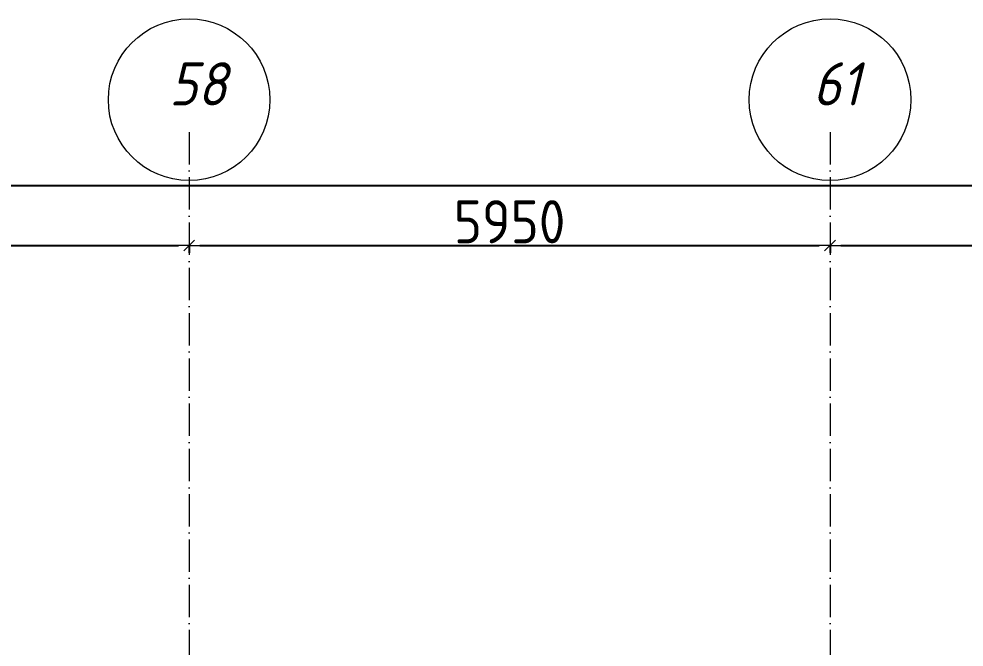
# Model space of a CAD drawing. Header units: millimetres. Extents: x -213536 to 1564669, y -45299 to 942238.
# Drawn here: x 631291 to 640066, y 372394 to 378224 of the extents above; entities that cross this region are included whole.
import ezdxf

# ---------------------------------------------------------------- set-up
doc = ezdxf.new("R2010")
doc.units = ezdxf.units.MM
doc.linetypes.add('50_200_ШТРИХ_1Т_ш5_п1_п1_', pattern=[700, 500, -100, 0, -100])
for name, color, linetype, lineweight in [('A-____-____-DIMS', 7, 'Continuous', 9), ('S-GRID-____-IDEN', 7, 'Continuous', 9), ('S-GRID-____-OTLN-1', 7, '50_200_ШТРИХ_1Т_ш5_п1_п1_', 9)]:
    doc.layers.add(name, color=color, linetype=linetype, lineweight=lineweight)
doc.styles.add('ISOCPEUR_I_9', font='isocpeui.ttf', dxfattribs={"width": 0.9, "height": 250})
doc.styles.add('СПДС', font='isocpeur.ttf', dxfattribs={"width": 0.9})
doc.dimstyles.new('Размера А3', dxfattribs={"dimtxt": 200, "dimasz": 100, "dimexe": 70, "dimexo": 100, "dimgap": 20, "dimtad": 1, "dimdec": 0, "dimrnd": 10, "dimzin": 0, "dimdsep": 46, "dimtxsty": 'СПДС', "dimblk": 'ARROWHEAD_6', "dimcen": 1, "dimclrd": 256, "dimclre": 256, "dimclrt": 256, "dimazin": 0, "dimtfac": 1, "dimtdec": 0, "dimtmove": 2, "dimatfit": 3, "dimfxl": 1, "dimtolj": 1, "dimtzin": 0, "dimarcsym": 0})

# ---------------------------------------------------------------- blocks, each defined once
blk = doc.blocks.new('Ось сетки - Круг_Ø6_00__ISO-2_5_0_9K_-25732049-АР1_План отверстий 3 этажа в осях 1-64_Ю-ЯЯ')
at = {"layer": 'S-GRID-____-IDEN'}
blk.add_circle((0, 0), 3, dxfattribs=at)
blk = doc.blocks.new('ARROWHEAD_6')
at = {"color": 0, "linetype": 'Continuous'}
for p, q in [((0, 0), (-1, 0)), ((-0.5, -0.5), (0.5, 0.5))]:
    blk.add_line(p, q, dxfattribs=at)
blk = doc.blocks.new('*D5370')
at = {"layer": 'A-____-____-DIMS', "lineweight": -2, "transparency": 16777216}
for p, q in [((627471.5, 376127.6), (627471.5, 376051.6)), ((627571.5, 376121.6), (632771.5, 376121.6)), ((632871.5, 376127.6), (632871.5, 376051.6))]:
    blk.add_line(p, q, dxfattribs=at)
at = {"layer": 'Defpoints', "color": 0, "lineweight": 50, "transparency": 16777216}
for p in [(627471.5, 376227.6), (632871.5, 376227.6), (632871.5, 376121.6)]:
    blk.add_point(p, dxfattribs=at)
at = {"layer": 'A-____-____-DIMS', "lineweight": -2, "transparency": 16777216, "xscale": 100, "yscale": 100, "zscale": 100, "rotation": 180}
blk.add_blockref('ARROWHEAD_6', (627471.5, 376121.6), dxfattribs=at)
at = {"layer": 'A-____-____-DIMS', "lineweight": -2, "transparency": 16777216, "xscale": 100, "yscale": 100, "zscale": 100}
blk.add_blockref('ARROWHEAD_6', (632871.5, 376121.6), dxfattribs=at)
at = {"layer": 'A-____-____-DIMS', "transparency": 16777216, "insert": (630171.5, 376341.6), "char_height": 400, "attachment_point": 5, "style": 'СПДС'}
blk.add_mtext('\\A1;5400', dxfattribs=at)
blk = doc.blocks.new('*D5371')
at = {"layer": 'A-____-____-DIMS', "lineweight": -2, "transparency": 16777216}
for p, q in [((632871.5, 376127.6), (632871.5, 376051.6)), ((632971.5, 376121.6), (638721.5, 376121.6)), ((638821.5, 376127.6), (638821.5, 376051.6))]:
    blk.add_line(p, q, dxfattribs=at)
at = {"layer": 'Defpoints', "color": 0, "lineweight": 50, "transparency": 16777216}
for p in [(632871.5, 376227.6), (638821.5, 376227.6), (638821.5, 376121.6)]:
    blk.add_point(p, dxfattribs=at)
at = {"layer": 'A-____-____-DIMS', "lineweight": -2, "transparency": 16777216, "xscale": 100, "yscale": 100, "zscale": 100, "rotation": 180}
blk.add_blockref('ARROWHEAD_6', (632871.5, 376121.6), dxfattribs=at)
at = {"layer": 'A-____-____-DIMS', "lineweight": -2, "transparency": 16777216, "xscale": 100, "yscale": 100, "zscale": 100}
blk.add_blockref('ARROWHEAD_6', (638821.5, 376121.6), dxfattribs=at)
at = {"layer": 'A-____-____-DIMS', "transparency": 16777216, "insert": (635846.5, 376341.6), "char_height": 400, "attachment_point": 5, "style": 'СПДС'}
blk.add_mtext('\\A1;5950', dxfattribs=at)
blk = doc.blocks.new('*D5372')
at = {"layer": 'A-____-____-DIMS', "lineweight": -2, "transparency": 16777216}
for p, q in [((638821.5, 376127.6), (638821.5, 376051.6)), ((638921.5, 376121.6), (642971.5, 376121.6)), ((643071.5, 376127.6), (643071.5, 376051.6))]:
    blk.add_line(p, q, dxfattribs=at)
at = {"layer": 'Defpoints', "color": 0, "lineweight": 50, "transparency": 16777216}
for p in [(638821.5, 376227.6), (643071.5, 376227.6), (643071.5, 376121.6)]:
    blk.add_point(p, dxfattribs=at)
at = {"layer": 'A-____-____-DIMS', "lineweight": -2, "transparency": 16777216, "xscale": 100, "yscale": 100, "zscale": 100, "rotation": 180}
blk.add_blockref('ARROWHEAD_6', (638821.5, 376121.6), dxfattribs=at)
at = {"layer": 'A-____-____-DIMS', "lineweight": -2, "transparency": 16777216, "xscale": 100, "yscale": 100, "zscale": 100}
blk.add_blockref('ARROWHEAD_6', (643071.5, 376121.6), dxfattribs=at)
at = {"layer": 'A-____-____-DIMS', "transparency": 16777216, "insert": (640946.5, 376341.6), "char_height": 400, "attachment_point": 5, "style": 'СПДС'}
blk.add_mtext('\\A1;4250', dxfattribs=at)
blk = doc.blocks.new('*D5375')
at = {"layer": 'A-____-____-DIMS', "lineweight": -2, "transparency": 16777216}
for p, q in [((547371.5, 376679.8), (547371.5, 376603.8)), ((547471.5, 376673.8), (598340.3, 376673.8)), ((650771.5, 376673.8), (599748.3, 376673.8)), ((650871.5, 376679.8), (650871.5, 376603.8))]:
    blk.add_line(p, q, dxfattribs=at)
at = {"layer": 'Defpoints', "color": 0, "lineweight": 50, "transparency": 16777216}
for p in [(547371.5, 376779.8), (650871.5, 376779.8), (650871.5, 376673.8)]:
    blk.add_point(p, dxfattribs=at)
at = {"layer": 'A-____-____-DIMS', "lineweight": -2, "transparency": 16777216, "xscale": 100, "yscale": 100, "zscale": 100, "rotation": 180}
blk.add_blockref('ARROWHEAD_6', (547371.5, 376673.8), dxfattribs=at)
at = {"layer": 'A-____-____-DIMS', "lineweight": -2, "transparency": 16777216, "xscale": 100, "yscale": 100, "zscale": 100}
blk.add_blockref('ARROWHEAD_6', (650871.5, 376673.8), dxfattribs=at)
at = {"layer": 'A-____-____-DIMS', "transparency": 16777216, "insert": (598360.3, 377100.4), "char_height": 400, "attachment_point": 1, "line_spacing_factor": 1.149209, "style": 'СПДС'}
blk.add_mtext('\\A1;103500', dxfattribs=at)

msp = doc.modelspace()

# ---------------------------------------------------------------- linework, layer by layer
at = {"layer": 'S-GRID-____-OTLN-1', "color": 251, "ltscale": 0.6, "true_color": 0x636466}
for p, q in [((632871.5, 377174), (632871.5, 326262.2)), ((638821.5, 377174), (638821.5, 326262.2))]:
    msp.add_line(p, q, dxfattribs=at)

# ---------------------------------------------------------------- block references
at = {"layer": 'S-GRID-____-IDEN', "xscale": 250, "yscale": 250, "zscale": 99.99999999999993, "rotation": 180}
for p in [(632871.5, 377474), (638821.5, 377474)]:
    msp.add_blockref('Ось сетки - Круг_Ø6_00__ISO-2_5_0_9K_-25732049-АР1_План отверстий 3 этажа в осях 1-64_Ю-ЯЯ', p, dxfattribs=at)

# ---------------------------------------------------------------- texts
at = {"layer": 'S-GRID-____-IDEN', "char_height": 400, "attachment_point": 1, "style": 'ISOCPEUR_I_9'}
for s, insert, width in [('58', (632687.2, 377821), 404.05), ('61', (638661.1, 377821), 346.329)]:
    msp.add_mtext(s, dxfattribs=dict(at, insert=insert, width=width))

# ---------------------------------------------------------------- dimensions: what is measured, and where the dimension line sits
at = {"layer": 'A-____-____-DIMS'}
dim = msp.add_linear_dim(base=(650871.5, 376673.8), p1=(547371.5, 376779.8), p2=(650871.5, 376779.8), dimstyle='Размера А3', override={"dimtxt": 400}, dxfattribs=at)
dim.commit()
dim.dimension.update_dxf_attribs({"geometry": '*D5375', "text_midpoint": (599044.3, 376833.7), "dimtype": 160})
for base, p1, p2, picture, middle in [((632871.5, 376121.6), (627471.5, 376227.6), (632871.5, 376227.6), '*D5370', (630171.5, 376341.6)), ((638821.5, 376121.6), (632871.5, 376227.6), (638821.5, 376227.6), '*D5371', (635846.5, 376341.6)), ((643071.5, 376121.6), (638821.5, 376227.6), (643071.5, 376227.6), '*D5372', (640946.5, 376341.6))]:
    dim = msp.add_linear_dim(base=base, p1=p1, p2=p2, dimstyle='Размера А3', override={"dimtxt": 400}, dxfattribs=at)
    dim.commit()
    dim.dimension.update_dxf_attribs({"geometry": picture, "text_midpoint": middle})

doc.saveas('drawing.dxf')
